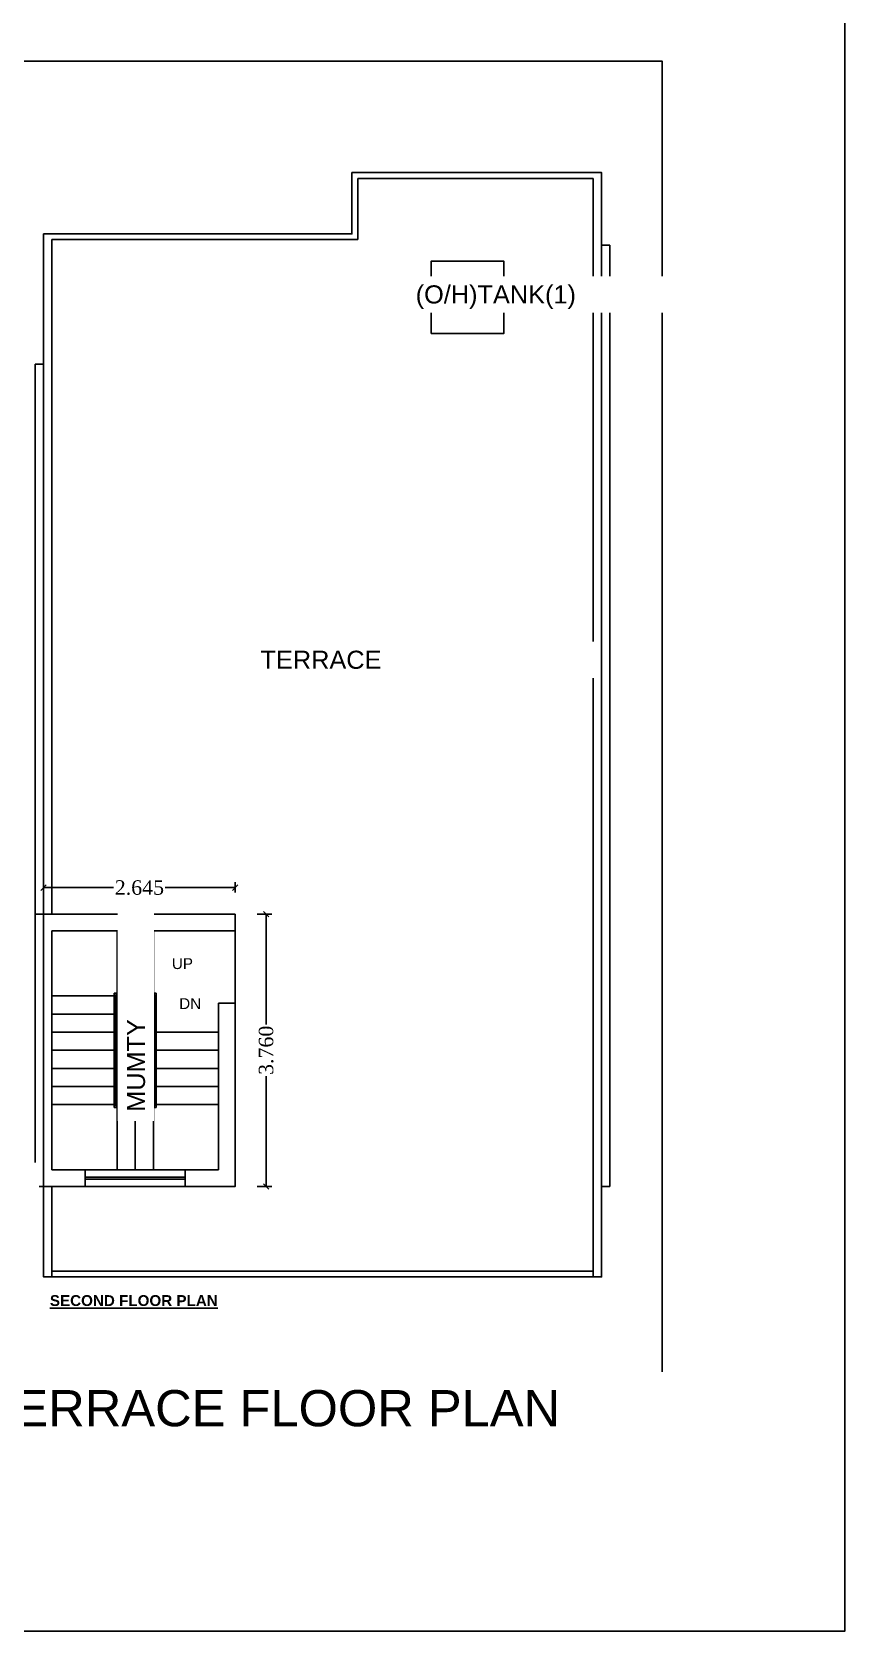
# Model space of a CAD drawing. Header units: metres. Extents: x 188.8 to 259.2, y 208.2 to 248.7.
# Drawn here: x 248.03 to 259.24, y 208.47 to 230.55 of the extents above; entities that cross this region are included whole.
import ezdxf

# ---------------------------------------------------------------- set-up
doc = ezdxf.new("R2010")
doc.units = ezdxf.units.M
doc.header["$LTSCALE"] = 2
doc.header["$MEASUREMENT"] = 0
doc.linetypes.add('ACAD_ISO02W100', pattern=[15, 12, -3])
for name, color, linetype in [('_Building', 52, 'Continuous'), ('_Dimension', 87, 'Continuous'), ('_Floor', 153, 'Continuous'), ('_Mumty', 183, 'Continuous'), ('_Room', 72, 'Continuous'), ('_RoomDimensions', 193, 'Continuous'), ('_Tank', 133, 'Continuous'), ('_Terrace', 30, 'Continuous'), ('_Window', 115, 'Continuous')]:
    doc.layers.add(name, color=color, linetype=linetype)
doc.styles.add('DRAWING', font='times.ttf', dxfattribs={"height": 0.2})
doc.styles.get("Standard").update_dxf_attribs({"font": 'arial.ttf'})
doc.dimstyles.new('DRAWING', dxfattribs={"dimtxt": 0.2, "dimasz": 0.076, "dimexe": 0.076, "dimexo": 0.3, "dimgap": 0.037, "dimtad": 0, "dimdec": 3, "dimzin": 0, "dimdsep": 46, "dimtxsty": 'DRAWING', "dimblk": 'ARCHTICK', "dimtsz": 0.037, "dimcen": 0.09, "dimclre": 256, "dimclrt": 256, "dimadec": 0, "dimazin": 0, "dimtfac": 1, "dimtdec": 3, "dimtix": 1, "dimtofl": 0, "dimtmove": 2, "dimatfit": 3, "dimfxl": 1, "dimtolj": 1, "dimtzin": 0, "dimarcsym": 0})

# ---------------------------------------------------------------- blocks, each defined once
blk = doc.blocks.new('*D89')
at = {"layer": '_Dimension', "color": 0, "linetype": 'ByBlock', "lineweight": -2, "ltscale": 0.01}
for p, q in [((248.223, 218.771), (248.149, 218.697)), ((248.186, 218.734), (249.152, 218.734)), ((250.831, 218.734), (249.864, 218.734)), ((250.794, 218.697), (250.868, 218.771))]:
    blk.add_line(p, q, dxfattribs=at)
at = {"layer": '_Dimension', "linetype": 'ByBlock', "lineweight": -2, "ltscale": 0.01}
for p, q in [((248.186, 218.668), (248.186, 218.81)), ((250.831, 218.668), (250.831, 218.81))]:
    blk.add_line(p, q, dxfattribs=at)
at = {"layer": 'Defpoints', "color": 0, "ltscale": 0.01}
for p in [(250.831, 218.734), (248.186, 218.368), (250.831, 218.368)]:
    blk.add_point(p, dxfattribs=at)
at = {"layer": '_Dimension', "ltscale": 0.01, "insert": (249.508, 218.734), "char_height": 0.2, "attachment_point": 5, "style": 'DRAWING'}
blk.add_mtext('\\A1;2.645', dxfattribs=at)
blk = doc.blocks.new('_ArchTick')
blk = doc.blocks.new('*D90')
at = {"layer": '_Dimension', "color": 0, "linetype": 'ByBlock', "lineweight": -2, "ltscale": 0.01}
for p, q in [((251.294, 218.331), (251.22, 218.405)), ((251.257, 218.368), (251.257, 216.846)), ((251.257, 214.608), (251.257, 216.13)), ((251.22, 214.645), (251.294, 214.571))]:
    blk.add_line(p, q, dxfattribs=at)
at = {"layer": '_Dimension', "linetype": 'ByBlock', "lineweight": -2, "ltscale": 0.01}
for p, q in [((251.131, 218.368), (251.333, 218.368)), ((251.131, 214.608), (251.333, 214.608))]:
    blk.add_line(p, q, dxfattribs=at)
at = {"layer": 'Defpoints', "color": 0, "ltscale": 0.01}
for p in [(250.831, 218.368), (250.831, 214.608), (251.257, 214.608)]:
    blk.add_point(p, dxfattribs=at)
at = {"layer": '_Dimension', "ltscale": 0.01, "insert": (251.257, 216.488), "char_height": 0.2, "attachment_point": 5, "rotation": 90, "style": 'DRAWING'}
blk.add_mtext('\\A1;3.760', dxfattribs=at)

msp = doc.modelspace()

# ---------------------------------------------------------------- linework, layer by layer
at = {"ltscale": 0.01}
for p, q in [((252.4407, 228.608), (255.8857, 228.608)), ((252.4407, 227.763), (252.4407, 228.608)), ((255.8857, 227.608), (255.8857, 228.608)), ((252.5207, 227.683), (252.5207, 228.528)), ((252.5207, 228.528), (255.7707, 228.528)), ((255.7707, 213.358), (255.7707, 228.528)), ((252.4407, 227.763), (248.1857, 227.763)), ((248.1857, 225.963), (248.1857, 227.763)), ((248.3007, 227.683), (248.3007, 218.368)), ((252.5207, 227.683), (248.3007, 227.683)), ((256.0007, 227.608), (255.8857, 227.608)), ((256.0007, 227.608), (256.0007, 214.608)), ((248.0707, 225.963), (248.0707, 218.368)), ((248.0707, 225.963), (248.1857, 225.963)), ((248.0707, 218.368), (250.8307, 218.368)), ((248.0707, 218.368), (248.0707, 214.608)), ((248.1857, 218.368), (248.1857, 214.608)), ((250.8307, 218.368), (250.8307, 218.138)), ((248.3007, 218.138), (248.3007, 214.838)), ((248.3007, 218.138), (250.8307, 218.138)), ((249.2007, 218.138), (249.2007, 214.838)), ((249.2007, 218.138), (249.2007, 214.838)), ((249.4507, 218.138), (249.4507, 217.238)), ((249.7007, 218.138), (249.7007, 217.238)), ((248.3007, 217.238), (249.7007, 217.238)), ((249.1607, 217.278), (249.7407, 217.278)), ((249.1607, 217.278), (249.1607, 215.698)), ((249.1807, 217.258), (249.7207, 217.258)), ((249.1807, 217.258), (249.1807, 215.718)), ((249.7007, 217.238), (249.7007, 214.838)), ((249.7207, 217.258), (249.7207, 215.718)), ((249.7407, 217.278), (249.7407, 215.698)), ((250.6007, 217.138), (250.8307, 217.138)), ((250.6007, 217.138), (250.6007, 214.838)), ((250.8307, 217.138), (250.8307, 214.608)), ((248.3007, 216.988), (249.2007, 216.988)), ((248.3007, 216.738), (249.2007, 216.738)), ((249.7007, 216.738), (250.6007, 216.738)), ((248.3007, 216.488), (249.2007, 216.488)), ((249.7007, 216.488), (250.6007, 216.488)), ((248.3007, 216.238), (249.2007, 216.238)), ((249.7007, 216.238), (250.6007, 216.238)), ((248.3007, 215.988), (249.2007, 215.988)), ((249.7007, 215.988), (250.6007, 215.988)), ((248.3007, 215.738), (250.6007, 215.738)), ((249.1607, 215.698), (249.7407, 215.698)), ((249.1807, 215.718), (249.7207, 215.718)), ((249.4507, 215.738), (249.4507, 214.838)), ((248.7607, 214.838), (248.3007, 214.838)), ((248.7607, 214.838), (248.7607, 214.608)), ((248.7607, 214.838), (250.1407, 214.838)), ((248.7607, 214.738), (250.1407, 214.738)), ((248.7607, 214.708), (250.1407, 214.708)), ((250.6007, 214.838), (250.1407, 214.838)), ((250.1407, 214.838), (250.1407, 214.608)), ((248.7607, 214.608), (248.0707, 214.608)), ((248.1857, 214.608), (248.1857, 213.358)), ((248.3007, 214.608), (248.3007, 213.358)), ((248.7607, 214.608), (250.1407, 214.608)), ((250.8307, 214.608), (250.1407, 214.608)), ((255.8857, 214.608), (255.8857, 213.358)), ((255.8857, 214.608), (256.0007, 214.608)), ((248.1857, 213.358), (255.8857, 213.358)), ((248.3007, 213.438), (255.7707, 213.438))]:
    msp.add_line(p, q, dxfattribs=at)
at = {"linetype": 'ACAD_ISO02W100', "ltscale": 0.01}
msp.add_line((248.1857, 218.368), (248.1857, 219.368), dxfattribs=at)
at = {"layer": '_Floor', "ltscale": 0.01}
msp.add_lwpolyline([(247.3244, 230.1488), (256.7209, 230.1488), (256.7209, 211.2771), (247.3244, 211.2771)], close=True, dxfattribs=at)
at = {"layer": '_Tank', "ltscale": 0.01}
msp.add_lwpolyline([(253.5345, 226.386), (254.5345, 226.386), (254.5345, 227.386), (253.5345, 227.386)], close=True, dxfattribs=at)

# ---------------------------------------------------------------- texts
at = {"ltscale": 0.01, "char_height": 0.15, "width": 2.413672, "attachment_point": 1}
for s, insert in [('UP', (249.9562, 217.7599)), ('DN', (250.057, 217.2076)), ('\\fArial|b1|i0|c0|p34;\\LSECOND FLOOR PLAN', (248.2725, 213.1068))]:
    msp.add_mtext(s, dxfattribs=dict(at, insert=insert))

# ---------------------------------------------------------------- dimensions: what is measured, and where the dimension line sits
at = {"layer": '_Dimension', "ltscale": 0.01}
dim = msp.add_linear_dim(base=(251.2572, 214.608), p1=(250.8307, 218.368), p2=(250.8307, 214.608), angle=90, dimstyle='DRAWING', dxfattribs=at)
dim.commit()
dim.dimension.update_dxf_attribs({"geometry": '*D90', "text_midpoint": (251.2572, 216.488)})

# ---------------------------------------------------------------- next in the draw order: texts
at = {"layer": '_Floor', "ltscale": 0.01, "insert": (247.3575, 211.7956), "char_height": 0.5, "width": 9.454746, "attachment_point": 1, "bg_fill": 2}
msp.add_mtext('TERRACE FLOOR PLAN', dxfattribs=at)
at = {"layer": '_Room', "ltscale": 0.01, "insert": (243.5972, 226.723), "char_height": 0.25, "width": 4.517248, "attachment_point": 1, "bg_fill": 2}
msp.add_mtext('TOILET', dxfattribs=at)
at = {"layer": '_Window', "ltscale": 0.01, "insert": (243.5031, 214.8354), "char_height": 0.2, "width": 4.517248, "attachment_point": 1, "bg_fill": 2}
msp.add_mtext('W\\P1.865X2.45', dxfattribs=at)

# ---------------------------------------------------------------- next in the draw order: linework, layer by layer
at = {"layer": '_Mumty', "ltscale": 0.01}
msp.add_lwpolyline([(250.8307, 218.368), (248.1857, 218.368), (248.1857, 214.608), (250.8307, 214.608)], close=True, dxfattribs=at)

# ---------------------------------------------------------------- next in the draw order: texts
at = {"layer": '_RoomDimensions', "ltscale": 0.01, "insert": (243.4617, 226.3723), "char_height": 0.25, "width": 4.517248, "attachment_point": 1, "bg_fill": 2}
msp.add_mtext('2.20 X 1.53', dxfattribs=at)

# ---------------------------------------------------------------- next in the draw order: linework, layer by layer
at = {"layer": '_Terrace', "ltscale": 0.01}
msp.add_lwpolyline([(248.1857, 227.763), (248.1857, 213.358), (255.8857, 213.358), (255.8857, 228.608), (252.4407, 228.608), (252.4407, 227.763)], close=True, dxfattribs=at)

# ---------------------------------------------------------------- next in the draw order: texts
at = {"layer": '_Mumty', "ltscale": 0.01, "insert": (249.3351, 215.6384), "char_height": 0.25, "width": 4.517248, "attachment_point": 1, "rotation": 90, "bg_fill": 2}
msp.add_mtext('MUMTY', dxfattribs=at)
at = {"layer": '_Tank', "ltscale": 0.01, "insert": (253.3199, 227.0515), "char_height": 0.25, "width": 4.517248, "attachment_point": 1, "bg_fill": 2}
msp.add_mtext('(O/H)TANK(1)', dxfattribs=at)
at = {"layer": '_Terrace', "ltscale": 0.01, "insert": (251.1794, 222.0062), "char_height": 0.25, "width": 4.517248, "attachment_point": 1, "bg_fill": 2}
msp.add_mtext('TERRACE', dxfattribs=at)

# ---------------------------------------------------------------- next in the draw order: linework, layer by layer
at = {"layer": '_Building', "ltscale": 0.01}
msp.add_lwpolyline([(208.7304, 248.6557), (259.2437, 248.6557), (259.2437, 208.4683), (208.7304, 208.4683)], close=True, dxfattribs=at)

# ---------------------------------------------------------------- next in the draw order: dimensions: what is measured, and where the dimension line sits
at = {"layer": '_Dimension', "ltscale": 0.01}
dim = msp.add_linear_dim(base=(250.8307, 218.7336), p1=(248.1857, 218.368), p2=(250.8307, 218.368), dimstyle='DRAWING', dxfattribs=at)
dim.commit()
dim.dimension.update_dxf_attribs({"geometry": '*D89', "text_midpoint": (249.5082, 218.7336)})

doc.saveas('drawing.dxf')
